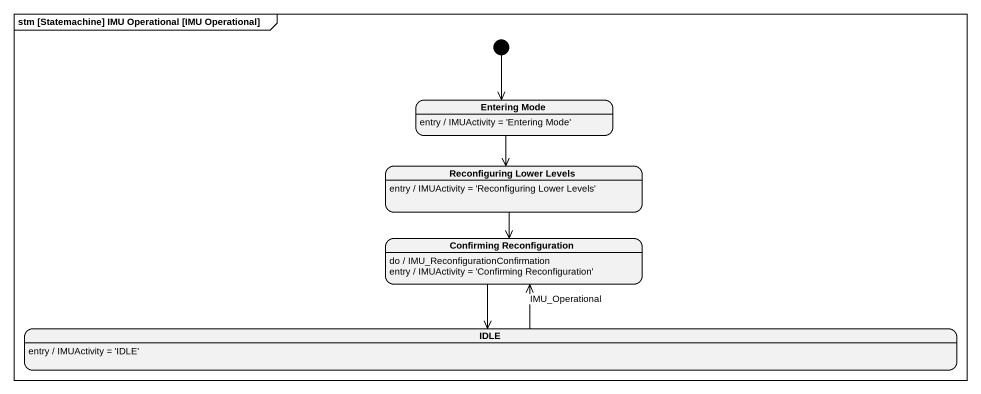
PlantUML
@startuml
mainframe stm [Statemachine] IMU Operational [IMU Operational]
hide empty description
state "Entering Mode" as Entering_Mode
Entering_Mode : entry / IMUActivity = 'Entering Mode'
state "Reconfiguring Lower Levels" as Reconfiguring_Lower_Levels
Reconfiguring_Lower_Levels : entry / IMUActivity = 'Reconfiguring Lower Levels'
state "Confirming Reconfiguration" as Confirming_Reconfiguration
Confirming_Reconfiguration : do / IMU_ReconfigurationConfirmation
Confirming_Reconfiguration : entry / IMUActivity = 'Confirming Reconfiguration'
state IDLE
IDLE : entry / IMUActivity = 'IDLE'
[*] --> Entering_Mode
Entering_Mode --> Reconfiguring_Lower_Levels
Reconfiguring_Lower_Levels --> Confirming_Reconfiguration
Confirming_Reconfiguration --> IDLE
IDLE -up-> Confirming_Reconfiguration : IMU_Operational
@enduml
